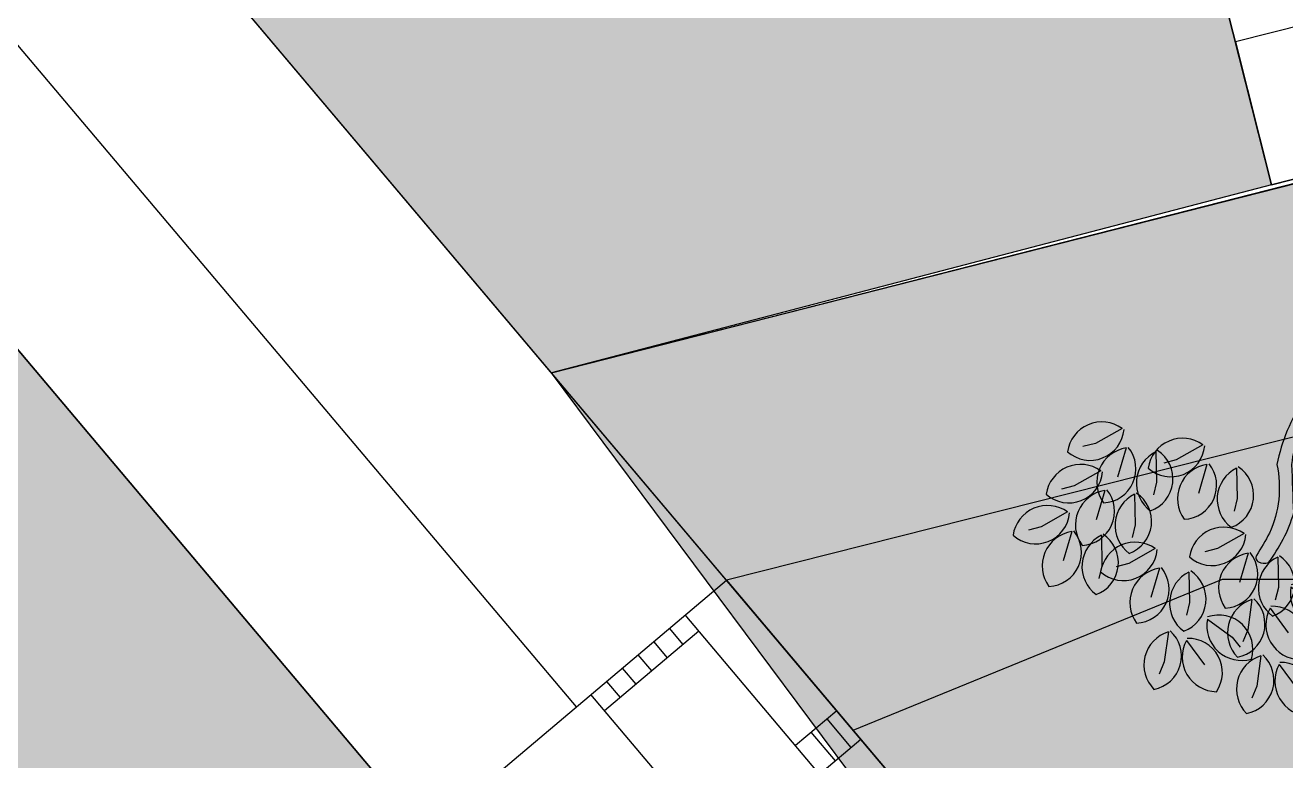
# Model space of a CAD drawing. Header units: millimetres. Extents: x 97194 to 152491, y 18573 to 58496.
# Drawn here: x 133003 to 134287, y 31581 to 32329 of the extents above; entities that cross this region are included whole.
import ezdxf

# ---------------------------------------------------------------- set-up
doc = ezdxf.new("R2010")
doc.units = ezdxf.units.MM
for name, color, linetype in [('dwgmodels.com', 7, 'Continuous'), ('floor hatch', 252, 'Continuous'), ('txt2', 7, 'Continuous'), ('wall', 5, 'Continuous')]:
    doc.layers.add(name, color=color, linetype=linetype)
doc.linetypes.add('Забор деревяный', pattern='A,2.5,[1,djekshp.shx,S=0.8,R=0,X=0,Y=0],2.5', length=5)

# ---------------------------------------------------------------- blocks, each defined once
blk = doc.blocks.new('вьющиеся')
at = {"layer": 'dwgmodels.com', "true_color": 0x885006}
h = blk.add_hatch(color=34, dxfattribs=at)
edge = h.paths.add_edge_path()
edge.add_arc((59.01893045773613, -1.393516489133617), 18.56894469290684, 353.6493655564673, 454.2706511812595)
edge.add_arc((58.5949873024656, -91.66228948679418), 108.7903849195224, 90.50499530692169, 122.5886893207461)
edge.add_arc((221.0817415534257, -32.30535772075746), 223.4295696316134, 153.7403847532178, 171.6865461801227, ccw=False)
edge.add_arc((-11.07540363713633, 71.22827548654095), 32.12847141369587, 351.6248583297019, 406.1680964990026)
edge.add_arc((-90.5142463856173, -49.65387923173694), 176.3339116694611, 54.78222821312671, 78.23651120619306)
edge.add_arc((-76.73755843726394, 234.9819257966301), 114.1789604827591, 245.37326279673448, 281.19765947896104, ccw=False)
edge.add_arc((488.4318201948772, 1185.397433394312), 1219.351066196604, 238.5914328339075, 239.8331360151765, ccw=False)
edge.add_arc((-149.3877490344021, 140.8324873657584), 4.548328918639369, 58.59143283383933, 154.0151437798957)
edge.add_arc((-140.1557034374855, 136.3327380519695), 14.8185971619865, 154.0151437799126, 193.3444888445926)
edge.add_arc((-57.5312555829878, 256.1672431538536), 156.8727435720315, 231.7853489401637, 252.7503119944708)
edge.add_arc((-926.6394989795081, 29538.00937640079), 29443.15208263465, 271.6009513975933, 271.6971287576019)
edge.add_arc((-64.96092885300459, 5.456854078674951), 102.8343846334329, 47.47827711355421, 84.24352490137949, ccw=False)
edge.add_arc((-21.46795179357287, 70.7858699082717), 28.03494742560232, -10.24267817207948, 21.911910462327512, ccw=False)
edge.add_arc((455.9028264851222, -129.346226064943), 490.2925076159547, 156.5454459024302, 160.3252847691671)
edge.add_arc((161.934117288838, -24.23652702350228), 178.0976152504457, 160.3252847692337, 170.0518323537973)
edge.add_arc((-29.50930375617463, 9.599560086167912), 16.31475369010367, 283.67085360326587, 349.1593795569934, ccw=False)
edge.add_arc((-22.69595212655258, -26.3310979188791), 20.29475453142324, 98.37928229869551, 142.3266056790057)
edge.add_arc((56.3339862578141, -68.85356140830481), 109.8161892488046, 149.9893346214399, 176.7618125076315)
edge.add_line((-53.30686360296386, -62.65037972986829), (-48.13623094506329, -62.18641306086647))
edge.add_line((-48.13623094506329, -62.18641306086647), (-44.90173068943841, -52.01349391404437))
edge.add_line((-44.90173068943841, -52.01349391404437), (-35.43831097519433, -28.92718445955325))
edge.add_arc((-19.254066791691, -35.56134553099764), 17.4911935817179, 110.63384437140971, 157.7105505029729, ccw=False)
edge.add_arc((-17.9824166525359, -38.9384575386357), 21.09979159043791, 84.4018399039104, 110.63384437143841, ccw=False)
edge.add_arc((-15.97654284060991, 39.8978830812739), 57.83720755211228, 270.0519398945743, 294.0573379785903)
edge.add_arc((102.935197613624, -185.1415493711756), 196.851376929325, 104.41019909156, 118.9663686255818, ccw=False)
edge.add_arc((56.61811786123144, -3.733959984423564), 9.628736151955932, -0.8289738519163166, 106.110013433332, ccw=False)
edge.add_arc((256.857797984645, 2.564673686763854), 190.7206418565809, 181.9344361566474, 209.158522078184)
edge.add_arc((209.4064862657979, -17.48112590836899), 139.6286391437563, 211.4628526725496, 234.8588878767945)
edge.add_arc((114.5575023935089, -117.9311187353014), 19.95406616039065, 316.5236384048595, 331.7647026022757)
edge.add_arc((116.4222928059753, -128.58881227647), 15.76208034221561, 4.430263966623673, 44.80068356554362)
edge.add_arc((226.3012011023093, -6.056356655779382), 148.850137117691, 178.9957318862348, 228.4672817552065, ccw=False)
at = {"layer": 'dwgmodels.com', "color": 0}
for p, q in [((-115.5941662728292, 363.7792360187705), (-118.822178833987, 376.6225640379234)), ((-100.6570280399028, 336.5650866861943), (-115.5941662728292, 363.7792360187705)), ((-120.6497855252092, 332.5814187822361), (-150.3389716876409, 341.6522647917263)), ((-74.14287919968774, 329.5982004671787), (-77.37089176084555, 342.4415284863317)), ((-59.20574096676137, 302.3840511346025), (-74.14287919968774, 329.5982004671787)), ((-31.11749261738441, 307.410510722646), (-34.34550517854223, 320.253838741799)), ((-155.841365587592, 302.2111723178641), (-168.6858597794053, 305.4345414650998)), ((-124.7989070442127, 302.5174239145672), (-155.841365587592, 302.2111723178641)), ((-79.19849845206772, 298.4003832306444), (-108.8876846144994, 307.4712292401346)), ((-16.18035438445804, 280.1963613911612), (-31.11749261738441, 307.410510722646)), ((-153.862274336323, 274.9535186311805), (-157.0902869018464, 287.7968466503335)), ((-36.1731118697644, 276.2126934872031), (-65.86229803219612, 285.2835394956019)), ((-138.9251361077622, 247.7393692996957), (-153.862274336323, 274.9535186311805)), ((-114.3900785144506, 268.0301367662723), (-127.2345727062639, 271.253505913508)), ((-83.34761997107125, 268.3363883629754), (-114.3900785144506, 268.0301367662723)), ((-254.3845060310996, 239.8209347645279), (-266.5649482136796, 245.0178538486471)), ((-158.917893588703, 243.7557013957376), (-188.6070797511347, 252.8265474041364)), ((-71.36469193214725, 245.8424470217396), (-84.20918612396054, 249.0658161689753)), ((-40.32223338876793, 246.1486986184427), (-71.36469193214725, 245.8424470217396)), ((-223.677787854147, 235.2574403617), (-254.3845060310996, 239.8209347645279)), ((-48.64246714864566, 225.4060087639191), (-51.87047971416905, 238.2493367819807)), ((-33.70532892008487, 198.1918594313429), (-48.64246714864566, 225.4060087639191)), ((-232.5968902689492, 216.9263309068883), (-257.7767127106636, 198.7685622033569)), ((-194.1094736510859, 213.3854549302741), (-206.9539678428991, 216.6088240775098)), ((-163.0670151120721, 213.6917065269772), (-194.1094736510859, 213.3854549302741)), ((-211.1639762792474, 195.4393768469417), (-229.6945440263225, 170.5326291369674)), ((-139.5204788103438, 184.4412369898309), (-142.7484913758672, 197.2845650078925)), ((-53.69808640102565, 194.2081915273848), (-83.38727256782295, 203.279037536875)), ((-124.5833405774174, 157.2270876572547), (-139.5204788103438, 184.4412369898309)), ((-229.6945440263225, 170.5326291369674), (-240.029906017342, 162.2530499114037)), ((-88.88966646777408, 163.8379450630127), (-101.7341606595874, 167.0613142102484)), ((-222.5177359694935, 154.4058250908238), (-234.6981781520735, 159.6027441749429)), ((-191.811017792541, 149.8423306879959), (-222.5177359694935, 154.4058250908238)), ((-144.5760980627238, 153.2434197532966), (-174.2652842251555, 162.3142657627868)), ((-57.84720792439475, 164.1441966586244), (-88.88966646777408, 163.8379450630127)), ((-279.8849180777761, 145.8605662029258), (-292.0653602603561, 151.057485287045)), ((-249.1781999008235, 141.2970718000979), (-279.8849180777761, 145.8605662029258)), ((-200.7301202073431, 131.5112212342756), (-225.9099426490575, 113.3534525296527)), ((-258.0973023156257, 122.9659623463776), (-283.2771247573401, 104.8081936417548)), ((-179.7676781251066, 122.8731732889246), (-192.6121723169199, 126.0965424361602)), ((-148.7252195817273, 123.1794248845363), (-179.7676781251066, 122.8731732889246)), ((-179.2972062176414, 110.0242671732376), (-197.8277739603509, 85.1175194632633)), ((-236.6643883302895, 101.4790082853397), (-255.194956072999, 76.57226057536536)), ((-197.8277739603509, 85.1175194632633), (-208.1631359557359, 76.83794023769951)), ((-255.194956072999, 76.57226057536536), (-265.5303180683841, 68.29268134980157)), ((-256.6573605494777, 17.51491029290992), (-269.6608640064806, 20.02091059994927)), ((-225.6796719928825, 19.54242949696709), (-256.6573605494777, 17.51491029290992)), ((-230.5242550792609, -0.2593375061151164), (-251.2990757590596, -23.32738571448499)), ((-175.2081872968556, -11.14745268450133), (-188.2116907538584, -8.641452378553367)), ((-144.2304987402604, -9.119933481535554), (-175.2081872968556, -11.14745268450133)), ((-205.0352642007492, -16.73265960006756), (-217.8849620614055, -44.99240636713876)), ((-149.0750818266388, -28.92170048461776), (-169.8499025064375, -51.98974869189624)), ((-101.8901301621081, -28.23797046029722), (-114.8936336191109, -25.73197015434926)), ((-70.91244160551287, -26.21045125733144), (-101.8901301621081, -28.23797046029722)), ((-217.8849620614055, -44.99240636713876), (-226.2376068727899, -55.26880964634256)), ((-123.5860909481271, -45.39502257857021), (-136.4357888087834, -73.65476934455)), ((-75.75702469189127, -46.01221826041365), (-96.53184537169, -69.08026646769213)), ((132.7593237364927, -59.78681374717053), (139.472051514851, -47.8472679867009)), ((-50.26803381337959, -62.48554035436609), (-63.11773167403589, -90.74528712034589)), ((124.6151603787002, -90.84605802953956), (132.7593237364927, -59.78681374717053)), ((-136.4357888087834, -73.65476934455), (-144.7884336201678, -83.9311726248452)), ((153.4852867741865, -103.1697013432604), (170.6180761422293, -76.01327336150644)), ((-224.9086554395471, -91.78400504123783), (-237.91215889655, -89.27800473528987)), ((-193.9309668829519, -89.75648583827206), (-224.9086554395471, -91.78400504123783)), ((-36.62167453444272, -77.15842064853132), (-23.88895850458357, -104.5182407723514)), ((-63.11773167403589, -90.74528712034589), (-71.47037648542027, -101.0216904006411)), ((-198.7755499693303, -109.5582528413543), (-219.550370649129, -132.6263010486327)), ((-143.3414172352495, -115.3396443877609), (-156.3449206922523, -112.833644081813)), ((-112.3637286786543, -113.3121251847951), (-143.3414172352495, -115.3396443877609)), ((-16.33634547911061, -109.5899377592032), (-27.00211358028173, -138.7441726709694)), ((25.18775221829128, -105.3682115128067), (45.84298121331085, -128.5434038006242)), ((214.1945353970659, -106.9825632805914), (243.5875890819734, -109.9803269828881)), ((243.5875890819734, -109.9803269828881), (255.3948289117689, -114.3893014427631)), ((-173.2865590908186, -126.0315749353067), (-186.1362569514749, -154.2913217012865)), ((-0.1820468358782819, -122.0245104100213), (12.5213125647424, -150.3503410643061)), ((135.1648379204125, -124.1452935434536), (155.8200669154321, -147.3204858301797)), ((152.0183818225196, -124.2039354018671), (183.2400551516475, -116.7065247284809)), ((183.2400551516475, -116.7065247284809), (196.9345035351143, -116.9813894702129)), ((-117.2083117650327, -133.1138921878774), (-137.9831324448314, -156.1819403951558)), ((-27.00211358028173, -138.7441726709694), (-34.54995814540598, -149.6254033971964)), ((45.84298121331085, -128.5434038006242), (51.86673105340742, -140.3368586629695)), ((93.64074022301065, -128.36701978985), (82.9749721262051, -157.5212547005249)), ((109.7950388706086, -140.8015924395768), (122.4983982712292, -169.127423094953)), ((187.7549530457618, -136.6289253960458), (199.0008161548321, -163.9505057900278)), ((207.0864046297647, -134.9783372540442), (234.2064616619173, -146.7018477679558)), ((-91.71932088652102, -149.5872142818298), (-104.5690187471773, -177.8469610478096)), ((155.8200669154321, -147.3204858301797), (161.8438167555287, -159.1139406925249)), ((-186.1362569514749, -154.2913217012865), (-194.4889017628593, -164.5677249815817)), ((-0.3854704526456771, -162.5105761361665), (-11.0512385538168, -191.6648110468414)), ((41.13862724475621, -158.2888498886787), (61.79385623977578, -181.4640421764962)), ((82.9749721262051, -157.5212547005249), (75.42712755671528, -168.4024854278432)), ((199.0008161548321, -163.9505057900278), (200.6938200283475, -176.4398494894449)), ((-104.5690187471773, -177.8469610478096), (-112.9216635585617, -188.1233643281048)), ((15.76882819058665, -174.9451487858933), (28.47218759120733, -203.2709794412694)), ((-164.3437400111434, -182.185995761658), (-189.5980889138154, -197.8801678024793)), ((-11.0512385538168, -191.6648110468414), (-18.59908311894105, -202.5460417730683)), ((61.79385623977578, -181.4640421764962), (67.81760607987235, -193.2574970388414)), ((114.3838737552433, -186.4223093397341), (103.7181056540721, -215.5765442504089)), ((155.9079714526451, -182.2005830933376), (176.5632004476647, -205.3757753800637)), ((-189.5980889138154, -197.8801678024793), (-201.6004116682307, -201.8798234478636)), ((-160.1600254478835, -199.6629078031146), (-168.0351476432843, -226.924927647171)), ((-131.8076971933333, -200.7364695443284), (-130.8383000171016, -228.3860674417992)), ((-80.10486559364654, -200.1022194016441), (-90.77063369045209, -229.256454312319)), ((-38.58076789624465, -195.8804931552477), (-17.92553890122508, -219.0556854419738)), ((130.5381723984756, -198.8568819894608), (143.2415317990963, -227.182712644837)), ((-63.95056694604864, -212.5367920513709), (-51.24720754542795, -240.8626227067471)), ((103.7181056540721, -215.5765442504089), (96.17026108894788, -226.4577749777272)), ((176.5632004476647, -205.3757753800637), (182.5869502877613, -217.169230242409)), ((-130.8383000171016, -228.3860674417992), (-133.5863936329115, -240.1192722662854)), ((-90.77063369045209, -229.256454312319), (-98.31847825994191, -240.1376850396373)), ((-17.92553890122508, -219.0556854419738), (-11.90178906112851, -230.849140304319))]:
    blk.add_line(p, q, dxfattribs=at)
at = {"layer": 'dwgmodels.com', "color": 36, "true_color": 0x85390a}
blk.add_lwpolyline([(77.47392851086624, -3.447477021178202), (77.47392851086624, -3.447477021178202), (77.47392851086624, -3.447477021178202), (77.47392851086624, -3.447477021178202, 0.4696121726580291), (57.63613967028505, 17.12386984497061, 0.1409132508738313), (-1.455191522836685e-11, -3.637978807091713e-12, -0.3482981340148051), (-1.455191522836685e-11, -3.637978807091713e-12, -0.0784653410446178), (20.71043752906553, 66.54864123398875, 0.2425871351411804), (11.17500724544516, 94.40494243708963, 0.1026973892221836), (-54.56465750221105, 122.9765800266723, 0.161708903649802), (-54.56465750221105, 122.9765800266723, -0.1575991004966241), (-124.3165071864933, 131.1884835527126, -0.005418005225259402), (-147.0174453940999, 144.7143627636688, 0.442219060232977), (-153.4762868380494, 142.8252629628078, 0.1733112622688968), (-154.5741977519792, 132.9125270128388, 0.09173292553561146), (-104.0497302309523, 106.3503909901447, 0.168063736147816), (-104.0497302309523, 106.3503909901447, 0.0004196529241415106), (-54.64658823076752, 107.7726643939204, -0.161809049034518), (4.541714538368979, 81.24796981495092, -0.141228743120558), (6.120214702401427, 65.80075741739347, 0.01649415389469861), (-5.766019217073335, 35.72533396992003, 0.04246556886753357), (-13.48570058378391, 6.531119221086556, -0.2937875509911392), (-25.65341143999831, -6.252988050167914, 0.1941417902769834), (-38.7594008101878, -13.92776458145454, 0.1173512580353163), (-53.30686360296386, -62.65037972986829), (-48.13623094506329, -62.18641306086647), (-44.90173068943841, -52.01349391404437), (-35.43831097519433, -28.92718445955325, -0.208349497319801), (-25.41786744176352, -19.19218506201651, -0.1149611785277163), (-15.92411213669402, -17.93930070603892, 0.1051280491035865), (7.600832848911523, -12.91546686948277, 0.0001694764037854971), (7.600832848911523, -12.91546686948277, -0.0635988120566426), (53.94631148570625, 5.516662187932525, -0.5037076861044436), (66.24584622766997, -3.873266790036723, -0.0909255998408116), (66.24584622766997, -3.873266790036723, 0.1193493709994717), (90.30622509175737, -90.35968693568793, 0.1024405614970092), (129.037336168185, -131.6606187331527, 0.3784518839008139), (129.037336168185, -131.6606187331527, 0.06659989567669543), (132.1372774659685, -127.3712598748716, 0.1779939691214753), (127.6064712571824, -117.4821778138612, -0.2192767690643543), (77.47392851086624, -3.447477021178202, 0.08994844044933756), (77.47392851086624, -3.447477021189115, -0.2735329866016913), (77.47392851086624, -3.447477021178202, 0.4696121726504104), (57.63613967028505, 17.12386984497061, 0.1409132508751857), (0, 0, 0.4691548417552131), (-1.455191522836685e-11, -3.637978807091713e-12, -10.86774287616251)], format="xyb", dxfattribs=at)
at = {"layer": 'dwgmodels.com', "color": 0}
for centre, major_axis, ratio, start_param, end_param in [((-98.24495691577613, 369.1238864365987), (24.47824740265721, 24.47824740265721), 0.9999999999998933, 1.618070594528278, 3.827189439670679), ((-129.2344822476007, 357.4399452340986), (25.02429427818936, 25.02429427818936), 0.9999999999998498, 4.866905457718992, 6.915916768668856), ((-155.6861974648637, 327.5933884478109), (-25.02429427818629, 25.02429427818629), 0.9999999999999659, 4.068407539953973, 6.117418850913959), ((-141.6409894620738, 357.5866759366436), (24.47824740265721, 24.47824740265721), 0.9999999999999432, 2.390369003558648, 4.599487848714222), ((-56.7936698426347, 334.9428508850069), (24.47824740265721, 24.47824740265721), 0.9999999999998933, 1.618070594528278, 3.827189439670679), ((-87.78319517445925, 323.2589096825068), (25.02429427818936, 25.02429427818936), 0.9999999999998498, 4.866905457718992, 6.915916768668856), ((-13.76828326033137, 312.7551611404742), (24.47824740265721, 24.47824740265721), 0.9999999999998933, 1.618070594528278, 3.827189439670679), ((-44.75780859215592, 301.0712199390655), (25.02429427818936, 25.02429427818936), 0.9999999999998498, 4.866905457718992, 6.915916768668856), ((-156.6992200940585, 287.1942181257582), (-25.02429427818666, 25.02429427818666), 0.9999999999999883, 4.374792422431264, 6.423803733387313), ((-114.2349103917222, 293.4123528962191), (-25.02429427818629, 25.02429427818629), 0.9999999999999659, 4.068407539953973, 6.117418850913959), ((-100.1897023889323, 323.4056403850518), (24.47824740265721, 24.47824740265721), 0.9999999999999432, 2.390369003558648, 4.599487848714222), ((-152.3544860800466, 320.02695253005), (24.47824740265905, 24.47824740265904), 0.999999999999657, 2.696753886040869, 4.90587273117854), ((-71.2095238094189, 271.2246631527778), (-25.02429427818629, 25.02429427818629), 0.9999999999999659, 4.068407539953973, 6.117418850913959), ((-136.5130649836356, 280.2981690490087), (24.47824740265721, 24.47824740265721), 0.9999999999998933, 1.618070594528278, 3.827189439670679), ((-167.5025903110945, 268.6142278465086), (25.02429427818936, 25.02429427818936), 0.9999999999998498, 4.866905457718992, 6.915916768668856), ((-57.16431580662902, 301.2179506416105), (24.47824740265721, 24.47824740265721), 0.9999999999999432, 2.390369003558648, 4.599487848714222), ((-115.2479330209171, 253.0131825741664), (-25.02429427818666, 25.02429427818666), 0.9999999999999883, 4.374792422431264, 6.423803733387313), ((-193.9543055283575, 238.7676710613123), (-25.02429427818629, 25.02429427818629), 0.9999999999999659, 4.068407539953973, 6.117418850913959), ((-110.9031990069052, 285.8459169784583), (24.47824740265905, 24.47824740265904), 0.999999999999657, 2.696753886040869, 4.90587273117854), ((-257.5856898227794, 225.1240898692304), (25.02429427818855, 25.02429427818855), 0.9999999999999354, 5.788187854483414, 7.837199165435041), ((-179.9090975299332, 268.7609585490536), (24.47824740265721, 24.47824740265721), 0.9999999999999432, 2.390369003558648, 4.599487848714222), ((-72.22254643861379, 230.8254928307251), (-25.02429427818666, 25.02429427818666), 0.9999999999999883, 4.374792422431264, 6.423803733387313), ((-248.1480762421124, 256.8699023800109), (-24.47824740265613, 24.47824740265613), 0.9999999999998147, 0.9685566645020742, 3.177675509648775), ((-67.87781242460187, 263.6582272339256), (24.47824740265905, 24.47824740265904), 0.999999999999657, 2.696753886040869, 4.90587273117854), ((-31.2932577959582, 230.7506591817473), (24.47824740265721, 24.47824740265721), 0.9999999999998933, 1.618070594528278, 3.827189439670679), ((-62.28278312341718, 219.0667179792472), (25.02429427818936, 25.02429427818936), 0.9999999999998498, 4.866905457718992, 6.915916768668856), ((-194.9673281575524, 198.3685007392596), (-25.02429427818666, 25.02429427818666), 0.9999999999999883, 4.374792422431264, 6.423803733387313), ((-249.8145335936424, 186.007350221651), (-25.02429427818499, 25.02429427818499), 0.9999999999999725, -1.29349537046307, 0.7555159405006644), ((-190.6225941435405, 231.2012351424601), (24.47824740265905, 24.47824740265904), 0.999999999999657, 2.696753886040869, 4.90587273117854), ((-88.73449834068015, 189.2201611929595), (-25.02429427818629, 25.02429427818629), 0.9999999999999659, 4.068407539953973, 6.117418850913959), ((-265.2059908025403, 215.3325647473212), (-24.47824740265612, 24.47824740265612), 0.9999999999999272, 1.740855073527764, 3.949973918683051), ((-122.1712694576563, 189.7858874076592), (24.47824740265721, 24.47824740265721), 0.9999999999998933, 1.618070594528278, 3.827189439670679), ((-153.1607947851153, 178.101946205159), (25.02429427818936, 25.02429427818936), 0.9999999999998498, 4.866905457718992, 6.915916768668856), ((-74.68929034225584, 219.2134486817922), (24.47824740265721, 24.47824740265721), 0.9999999999999432, 2.390369003558648, 4.599487848714222), ((-218.2542039474793, 160.7672081821038), (25.02429427818815, 25.02429427818814), 0.9999999999999108, 0.5836858388158783, 2.632697149774139), ((-241.7737745054619, 184.0844756626284), (24.47824740265448, 24.47824740265448), 0.9999999999999337, 3.618036282815516, 5.827155127957925), ((-179.6125100023783, 148.2553894188713), (-25.02429427818629, 25.02429427818629), 0.9999999999999659, 4.068407539953973, 6.117418850913959), ((-89.74752097424062, 148.8209908709068), (-25.02429427818666, 25.02429427818666), 0.9999999999999883, 4.374792422431264, 6.423803733387313), ((-283.0861018738215, 131.1637213087197), (25.02429427818855, 25.02429427818855), 0.9999999999999354, 5.788187854483414, 7.837199165435041), ((-225.7189197611733, 139.7089801966176), (25.02429427818855, 25.02429427818855), 0.9999999999999354, 5.788187854483414, 7.837199165435041), ((-165.567302003954, 178.2486769077041), (24.47824740265721, 24.47824740265721), 0.9999999999999432, 2.390369003558648, 4.599487848714222), ((-85.40278695586312, 181.6537252751987), (24.47824740265905, 24.47824740265904), 0.999999999999657, 2.696753886040869, 4.90587273117854), ((-273.6484882887889, 162.9095338184088), (-24.47824740265613, 24.47824740265613), 0.9999999999998147, 0.9685566645020742, 3.177675509648775), ((-216.2813061761408, 171.4547927063068), (-24.47824740265613, 24.47824740265613), 0.9999999999998147, 0.9685566645020742, 3.177675509648775), ((-180.6255326315732, 107.8562190968187), (-25.02429427818666, 25.02429427818666), 0.9999999999999883, 4.374792422431264, 6.423803733387313), ((-275.3149456403189, 92.04698166004891), (-25.02429427818499, 25.02429427818499), 0.9999999999999725, -1.29349537046307, 0.7555159405006644), ((-217.9477635320363, 100.5922405479469), (-25.02429427818499, 25.02429427818499), 0.9999999999999725, -1.29349537046307, 0.7555159405006644), ((-233.3392207409343, 129.917455073617), (-24.47824740265612, 24.47824740265612), 0.9999999999999272, 1.740855073527764, 3.949973918683051), ((-176.2807986175612, 140.6889535011105), (24.47824740265905, 24.47824740265904), 0.999999999999657, 2.696753886040869, 4.90587273117854), ((-290.7064028535824, 121.3721961857191), (-24.47824740265612, 24.47824740265612), 0.9999999999999272, 1.740855073527764, 3.949973918683051), ((-243.7546159941558, 66.8068396205017), (25.02429427818815, 25.02429427818814), 0.9999999999999108, 0.5836858388158783, 2.632697149774139), ((-186.3874338815076, 75.35209850839965), (25.02429427818815, 25.02429427818814), 0.9999999999999108, 0.5836858388158783, 2.632697149774139), ((-209.9070044438558, 98.66936598892426), (24.47824740265448, 24.47824740265448), 0.9999999999999337, 3.618036282815516, 5.827155127957925), ((-267.2741865521384, 90.12410710102631), (24.47824740265448, 24.47824740265448), 0.9999999999999337, 3.618036282815516, 5.827155127957925), ((-256.6809941505635, 2.473491843291413), (-25.02429427818992, 25.02429427818992), 0.9999999999996679, 4.430284902096977, 6.479296213054324), ((-254.1639829302294, 35.4966627482172), (24.47824740265757, 24.47824740265756), 0.9999999999997962, 2.752246365706637, 4.961365210853971), ((-240.8203518440569, -34.11817681980392), (25.02429427818857, 25.02429427818857), 0.9999999999999787, 0.4901943307554941, 2.539205641707769), ((-175.2318208979414, -26.18887113521123), (-25.02429427818992, 25.02429427818992), 0.9999999999996679, 4.430284902096977, 6.479296213054324), ((-262.0604167823767, -8.707061069701012), (-24.47824740265742, 24.47824740265743), 0.9999999999998989, 1.953748447954429, 4.162867293097495), ((-172.7148096776073, 6.834299769714562), (24.47824740265757, 24.47824740265756), 0.9999999999997962, 2.752246365706637, 4.961365210853971), ((-101.9137637631939, -43.27938891100712), (-25.02429427818992, 25.02429427818992), 0.9999999999996679, 4.430284902096977, 6.479296213054324), ((-204.6395784884662, -52.1201438433236), (-25.02429427818885, 25.02429427818885), 0.9999999999997492, -0.7742171135722651, 1.274794197389073), ((-232.5548416746169, -34.29871732250103), (24.47824740265753, 24.47824740265753), 0.9999999999997478, 3.830929657216676, 6.040048502374399), ((-159.3711785914347, -62.78053979721517), (25.02429427818857, 25.02429427818857), 0.9999999999999787, 0.4901943307554941, 2.539205641707769), ((-99.39675254285976, -10.25621800608133), (24.47824740265757, 24.47824740265756), 0.9999999999997962, 2.752246365706637, 4.961365210853971), ((-180.6112435297546, -37.36942404820365), (-24.47824740265742, 24.47824740265743), 0.9999999999998989, 1.953748447954429, 4.162867293097495), ((149.5877662047424, -68.11567094436396), (-25.31822542904535, 25.31822542904536), 0.9999999999999887, -0.7111446072104658, 1.497974237929608), ((118.0080840407318, -54.84318367770538), (-25.88301005852666, 25.88301005852666), 0.9999999999997689, 2.537690255971103, 4.586701566919499), ((-123.1904052358441, -80.78250682182625), (-25.02429427818885, 25.02429427818885), 0.9999999999997492, -0.7742171135722651, 1.274794197389073), ((-151.1056684219948, -62.96108029991228), (24.47824740265753, 24.47824740265753), 0.9999999999997478, 3.830929657216676, 6.040048502374399), ((-86.05312145668722, -79.87105757301106), (25.02429427818857, 25.02429427818857), 0.9999999999999787, 0.4901943307554941, 2.539205641707769), ((-107.2931863950071, -54.45994182399954), (-24.47824740265742, 24.47824740265743), 0.9999999999998989, 1.953748447954429, 4.162867293097495), ((184.1507221484353, -89.02994843910346), (-25.31822542905011, 25.31822542905011), 0.9999999999997636, -1.017529489700861, 1.191589355458272), ((-49.872348096731, -97.87302459762213), (-25.02429427818885, 25.02429427818885), 0.9999999999997492, -0.7742171135722651, 1.274794197389073), ((-77.78761128724727, -80.05159807570817), (24.47824740265753, 24.47824740265753), 0.9999999999997478, 3.830929657216676, 6.040048502374399), ((158.0448665204603, -66.85068907853929), (-25.88301005852294, 25.88301005852294), 0.9999999999999134, 2.231305373491853, 4.280316684447997), ((-224.9322890406329, -106.8254234908563), (-25.02429427818992, 25.02429427818992), 0.9999999999996679, 4.430284902096977, 6.479296213054324), ((-222.4152778202988, -73.80225258702194), (24.47824740265757, 24.47824740265756), 0.9999999999997962, 2.752246365706637, 4.961365210853971), ((-143.3650508363353, -130.3810628384708), (-25.02429427818992, 25.02429427818992), 0.9999999999996679, 4.430284902096977, 6.479296213054324), ((30.13249380451452, -137.6396084287007), (24.47824740265669, 24.47824740265669), 0.9999999999999952, 4.985652871168528, 7.194771716315912), ((183.8507877313095, -135.4733396873526), (25.31822542905015, 25.31822542905014), 0.9999999999999127, 6.064153735253893, 8.273272580390863), ((238.4029174295865, -126.4616095067067), (-23.29672234812875, 23.29672234812876), 0.9999999999996355, 4.15604754201896, 6.365166387166647), ((-209.0716467341263, -143.4170921539517), (25.02429427818857, 25.02429427818857), 0.9999999999999787, 0.4901943307554941, 2.539205641707769), ((-230.3117116724461, -118.0059764049402), (-24.47824740265742, 24.47824740265743), 0.9999999999998989, 1.953748447954429, 4.162867293097495), ((-140.8480396160012, -97.35789193354503), (24.47824740265757, 24.47824740265756), 0.9999999999997962, 2.752246365706637, 4.961365210853971), ((-13.25353397555591, -144.8451059120016), (25.02429427818823, 25.02429427818822), 0.9999999999997832, 0.8726191356683786, 2.921630446616246), ((-42.44196639196889, -129.1958063996317), (-24.47824740265855, 24.47824740265856), 0.9999999999997449, 2.336173252856323, 4.545292097998852), ((57.71601188021305, -119.3089048806469), (-25.02429427819056, 25.02429427819056), 0.9999999999997186, 0.3805061003771322, 2.429517411335622), ((245.9892745696852, -95.86781797942604), (23.81641243210365, 23.81641243210365), 0.9999999999999205, 2.69249342481993, 4.741504735775536), ((-172.8908733785356, -161.4190591785627), (-25.02429427818885, 25.02429427818885), 0.9999999999997492, -0.7742171135722651, 1.274794197389073), ((-200.8061365646863, -143.5976326566488), (24.47824740265753, 24.47824740265753), 0.9999999999997478, 3.830929657216676, 6.040048502374399), ((26.62667097752274, -145.1269617383259), (-25.02429427818835, 25.02429427818835), 0.999999999999963, 0.07412121789599713, 2.123132528860751), ((-5.201081394669018, -154.2844363290824), (-24.47824740265815, 24.47824740265816), 0.9999999999999234, 3.108471661899372, 5.317590507034623), ((67.53511931451794, -147.9728884302785), (-24.47824740265855, 24.47824740265856), 0.9999999999997449, 2.336173252856323, 4.545292097998852), ((167.6930975823343, -138.0859869102023), (-25.02429427819056, 25.02429427819056), 0.9999999999997186, 0.3805061003771322, 2.429517411335622), ((140.1095795066358, -156.4166904593476), (24.47824740265669, 24.47824740265669), 0.9999999999999952, 4.985652871168528, 7.194771716315912), ((180.6272544984968, -101.3699076424855), (-25.88301005852446, 25.88301005852446), 0.9999999999999502, 1.459006964451484, 3.508018275408572), ((224.2922561795713, -160.8518309279061), (-23.29672234812929, 23.29672234812929), 0.9999999999997692, 3.849662659541824, 6.058781504686689), ((-127.5044085298287, -166.9727315004748), (25.02429427818857, 25.02429427818857), 0.9999999999999787, 0.4901943307554941, 2.539205641707769), ((-148.7444734681485, -141.5616157514633), (-24.47824740265742, 24.47824740265743), 0.9999999999998989, 1.953748447954429, 4.162867293097495), ((96.72355172656535, -163.6221879426485), (25.02429427818823, 25.02429427818822), 0.9999999999997832, 0.8726191356683786, 2.921630446616246), ((136.6037566840096, -163.9040437689728), (-25.02429427818835, 25.02429427818835), 0.999999999999963, 0.07412121789599713, 2.123132528860751), ((104.7760043074522, -173.0615183586378), (-24.47824740265815, 24.47824740265816), 0.9999999999999234, 3.108471661899372, 5.317590507034623), ((212.5734551460046, -159.3991901233421), (23.81641243210371, 23.81641243210371), 0.9999999999998299, 1.613810133316639, 3.662821444275114), ((182.0255597281648, -167.1682943261585), (23.29672234812831, 23.29672234812831), 0.999999999999852, 4.648160577302702, 6.857279422448181), ((240.7528292721981, -133.9709375623825), (23.81641243210327, 23.81641243210327), 0.9999999999999949, 2.3861085423446, 4.435119853300063), ((-91.323635174238, -184.9746985250858), (-25.02429427818885, 25.02429427818885), 0.9999999999997492, -0.7742171135722651, 1.274794197389073), ((-119.2388983603887, -167.1532720042633), (24.47824740265753, 24.47824740265753), 0.9999999999997478, 3.830929657216676, 6.040048502374399), ((2.697341050909017, -197.7657442878735), (25.02429427818823, 25.02429427818822), 0.9999999999997832, 0.8726191356683786, 2.921630446616246), ((-26.49109136550396, -182.1164447755036), (-24.47824740265855, 24.47824740265856), 0.9999999999997449, 2.336173252856323, 4.545292097998852), ((73.66688690667797, -172.2295432565188), (-25.02429427819056, 25.02429427819056), 0.9999999999997186, 0.3805061003771322, 2.429517411335622), ((46.08336882661388, -190.5602468045727), (24.47824740265669, 24.47824740265669), 0.9999999999999952, 4.985652871168528, 7.194771716315912), ((-183.3394662201026, -209.4877415583069), (29.81806537605827, 16.14358242667399), 0.9150534905423015, 0.5032940851146304, 2.55230539607231), ((42.57754600398766, -198.0476001152892), (-25.02429427818835, 25.02429427818835), 0.999999999999963, 0.07412121789599713, 2.123132528860751), ((10.74979363179591, -207.2050747049543), (-24.47824740265815, 24.47824740265816), 0.9999999999999234, 3.108471661899372, 5.317590507034623), ((160.8527130388684, -214.4719800092316), (24.47824740265669, 24.47824740265669), 0.9999999999999952, 4.985652871168528, 7.194771716315912), ((-195.0031393062527, -182.8790103568208), (29.16741520182477, 15.7913186366399), 0.9150534905422968, 3.537644529109584, 5.746763374256787), ((-33.63602631002141, -228.1518900700503), (24.47824740265669, 24.47824740265669), 0.9999999999999952, 4.985652871168528, 7.194771716315912), ((117.466685258798, -221.6774774925325), (25.02429427818823, 25.02429427818822), 0.9999999999997832, 0.8726191356683786, 2.921630446616246), ((88.27825284238497, -206.0281779801626), (-24.47824740265855, 24.47824740265856), 0.9999999999997449, 2.336173252856323, 4.545292097998852), ((188.4362311145669, -196.1412764600864), (-25.02429427819056, 25.02429427819056), 0.9999999999997186, 0.3805061003771322, 2.429517411335622), ((-154.7019039310253, -230.4644872284298), (29.81806537609208, 16.14358242663027), 0.9150534905420156, 1.275592494149301, 3.324603805106777), ((-183.2050245008286, -220.561753899794), (29.16741520182702, 15.79131863662669), 0.9150534905424353, 4.309942938142735, 6.519061783290084), ((-116.7029887903918, -227.8393903899014), (29.81806537609718, 16.14358242660705), 0.915053490542308, 1.581977376627975, 3.630988687585621), ((-147.6623264229129, -226.8332361071698), (29.16741520180464, 15.79131863666732), 0.9150534905423432, 4.616327820619322, 6.825446665766501), ((-77.02205409009184, -235.3573875533511), (25.02429427818823, 25.02429427818822), 0.9999999999997832, 0.8726191356683786, 2.921630446616246), ((-106.2104865021392, -219.7080880420726), (-24.47824740265855, 24.47824740265856), 0.9999999999997449, 2.336173252856323, 4.545292097998852), ((-6.052508234322886, -209.8211865219964), (-25.02429427819056, 25.02429427819056), 0.9999999999997186, 0.3805061003771322, 2.429517411335622), ((157.3468902118766, -221.9593333188568), (-25.02429427818835, 25.02429427818835), 0.999999999999963, 0.07412121789599713, 2.123132528860751), ((125.5191378396848, -231.1168079085219), (-24.47824740265815, 24.47824740265816), 0.9999999999999234, 3.108471661899372, 5.317590507034623), ((-37.14184913264762, -235.6392433807669), (-25.02429427818835, 25.02429427818835), 0.999999999999963, 0.07412121789599713, 2.123132528860751), ((-68.96960150920495, -244.7967179704319), (-24.47824740265815, 24.47824740265816), 0.9999999999999234, 3.108471661899372, 5.317590507034623)]:
    blk.add_ellipse(centre, major_axis=major_axis, ratio=ratio, start_param=start_param, end_param=end_param, dxfattribs=at)

msp = doc.modelspace()

# ---------------------------------------------------------------- hatches: boundary and pattern name
at = {"layer": 'dwgmodels.com', "true_color": 0xffcdbe}
h = msp.add_hatch(dxfattribs=at)
h.set_pattern_fill('HONEY', color=254, scale=50, style=0)
h.set_pattern_definition([(0, (-895877.3617967407, -955974.33654271), (238.125, 137.4815), [158.75, -317.5]), (120, (-895877.3617967407, -955974.33654271), (-238.1249715503903, 137.4815492761695), [158.75, -317.4999999999999]), (59.99999999999999, (-895877.3617967407, -955974.33654271), (2.844960973469313e-05, 274.9630492761694), [-317.5, 158.75])])
edge = h.paths.add_edge_path()
edge.add_line((105643.7085775571, 57854.44691355614), (110359.7725582591, 57515.32246487384))
edge.add_line((110359.7725582591, 57515.32246487384), (111413.6382032592, 56313.66345728998))
edge.add_line((111413.6382032592, 56313.66345728998), (112889.6382032592, 55459.66345728998))
edge.add_line((112889.6382032592, 55459.66345728998), (118772.9929110878, 55037.89207774092))
edge.add_line((118772.9929110878, 55037.89207774092), (120982.7159031509, 56103.29655656725))
edge.add_line((120982.7159031509, 56103.29655656725), (126670.8881387498, 55713.22746886109))
edge.add_line((126670.8881387498, 55713.22746886109), (125292.2852490654, 53675.93038898188))
edge.add_line((125292.2852490654, 53675.93038898188), (126735.4874830749, 50705.68376387056))
edge.add_line((126735.4874830749, 50705.68376387056), (130029.3976329309, 50470.41024876578))
edge.add_line((130029.3976329309, 50470.41024876578), (131880.1055487773, 53205.38335877185))
edge.add_line((131880.1055487773, 53205.38335877185), (130774.9005915576, 55479.99963698949))
edge.add_arc((133336.0198217582, 64281.45496847905), 9166.512295497629, 253.7756299186634, 286.212843936544)
edge.add_line((135895.368418625, 55479.48459683923), (138757.6382032583, 55273.663457288))
edge.add_arc((124248.3471569641, 61948.35480164104), 15970.94334121983, 309.6513681988886, 335.29620917218386, ccw=False)
edge.add_arc((87809.2407945422, -11501.27476545814), 76903.02865147655, 47.22321530209581, 52.6737199777055, ccw=False)
edge.add_arc((87809.2407940378, -11501.2747660053), 76903.02865222072, 43.95532345791298, 47.22321530209672, ccw=False)
edge.add_line((143170.2886798415, 41876.90610286692), (142251.1998846426, 41644.81515153259))
edge.add_line((142251.1998846426, 41644.81515153259), (139545.7998629732, 44278.61770803219))
edge.add_line((139545.7998629732, 44278.61770803219), (138879.1230975772, 44885.89021028037))
edge.add_arc((89600.2132744966, -9236.600364813003), 73196.00357534814, 47.68191748791511, 52.70564559510593)
edge.add_arc((132959.6257297506, 46783.29003767474), 2421.892878415561, 65.85213355945959, 138.0060237256344)
edge.add_line((131159.6382032592, 48403.66345728998), (129327.6799438957, 46447.88237907126))
edge.add_arc((132852.7463358932, 43133.62693344176), 4838.427660601657, 136.7654900240553, 159.0821058527817)
edge.add_arc((133137.5981653335, 43024.75064985974), 5143.377836633967, 159.0821058527797, 179.4476986934002)
edge.add_arc((147719.4976008413, 44573.77457561123), 19781.94814645508, 184.3471129680296, 197.8045536030858)
edge.add_arc((152601.239537242, 46141.55842573781), 24909.26231025772, 197.8045536030856, 204.1295049327599)
edge.add_line((129868.4543339028, 35958.64009452896), (129898.6382032593, 35666.66345728998))
edge.add_line((129898.6382032593, 35666.66345728998), (133669.7113951909, 31200.91888789443))
edge.add_line((133669.7113951909, 31200.91888789442), (138280.2513013131, 24953.12706609553))
edge.add_line((138280.2513013131, 24953.12706609553), (140730.48977575, 19823.33402027661))
edge.add_line((140730.48977575, 19823.33402027661), (137993.3632862452, 18573.2776486724))
edge.add_line((137993.3632862452, 18573.2776486724), (136453.6382032589, 21944.66345729056))
edge.add_line((136453.6382032589, 21944.66345729056), (133415.6304122351, 26559.33069779101))
edge.add_line((133415.6304122351, 26559.33069779101), (131125.2580109523, 29521.48144375143))
edge.add_line((131125.2580109523, 29521.48144375143), (128577.3983162486, 32495.37800880015))
edge.add_line((128577.3983162486, 32495.37800880015), (125145.1197933174, 36134.94666595309))
edge.add_line((125145.1197933174, 36134.94666595309), (124963.907465136, 36337.08048702736))
edge.add_line((124963.907465136, 36337.08048702736), (119548.2833391316, 41448.49184120953))
edge.add_arc((115463.0685633577, 37120.13981344907), 5951.773772617658, 46.65528636752876, 82.22757336823311)
edge.add_line((116267.9790874556, 43017.23486852628), (116451.7772267339, 45976.29981903912))
edge.add_line((116451.7772267339, 45976.29981903912), (118658.7490450468, 45839.21688222309))
edge.add_line((118658.7490450468, 45839.21688222309), (119148.612794035, 53725.79645179532))
edge.add_line((119148.612794035, 53725.79645179532), (116188.6544301637, 53909.65008417383))
edge.add_line((116188.6544301637, 53909.65008417383), (109265.6382032592, 54339.66345728998))
edge.add_line((109265.6382032592, 54339.66345728998), (107894.265255157, 54424.84435069043))
edge.add_line((107894.265255157, 54424.84435069043), (107887.7942061346, 54320.66345728998))
edge.add_arc((107810.4592940206, 53545.2171851617), 779.2930190816005, 84.30474917640556, 229.9590935706964)
edge.add_line((107309.1133146866, 52948.60188314965), (106721.0511311664, 52985.1285349527))
edge.add_line((106721.0511311664, 52985.1285349527), (106541.6382032592, 50096.66345728998))
edge.add_line((106541.6382032592, 50096.66345728998), (107300.2066983337, 50049.54604681063))
edge.add_arc((110437.4816086345, 48049.53190473659), 3720.557811847432, 147.4824713771969, 251.3194061871365)
edge.add_line((109245.8161466955, 44524.97748493816), (109241.3853551505, 44453.64379235875))
edge.add_line((109241.3853551505, 44453.64379235875), (110303.6382032592, 44387.66345728998))
edge.add_line((110303.6382032592, 44387.66345728998), (110425.5638269417, 46350.60955143749))
edge.add_line((110425.5638269417, 46350.60955143749), (116429.2464300384, 45977.69928764779))
edge.add_line((116429.2464300384, 45977.69928764779), (116201.0440817945, 42303.74713032442))
edge.add_line((116201.0440817945, 42303.74713032442), (109723.6381789764, 42706.08204767102))
edge.add_line((109723.6381789764, 42706.08204767102), (109765.6236417242, 43382.02856017387))
edge.add_line((109765.6236417242, 43382.02856017387), (106276.6382032591, 43598.74196196924))
edge.add_arc((106541.2167966711, 45229.24468390702), 1651.82957908447, 177.7959121330194, 260.78305878953563, ccw=False)
edge.add_line((104890.609282368, 45292.77256805782), (105042.4141881516, 48173.88562150748))
edge.add_line((105042.4141881516, 48173.88562150748), (101134.1943090044, 48416.66992891399))
edge.add_line((101134.1943090044, 48416.66992891399), (101194.0375597623, 49356.30490064056))
edge.add_line((101194.0375597623, 49356.30490064056), (101368.6837243679, 49345.18207777158))
edge.add_line((101368.6837243679, 49345.18207777158), (101372.4150343621, 49403.76962635125))
edge.add_line((101372.4150343621, 49403.76962635125), (105104.6382032592, 49175.66345728998))
edge.add_line((105104.6382032592, 49175.66345728998), (105643.7085775571, 57854.44691355614))
at = {"layer": 'dwgmodels.com', "true_color": 0xfde9ba}
h = msp.add_hatch(color=254, dxfattribs=at)
edge = h.paths.add_edge_path()
edge.add_line((128629.0543324989, 39402.53659787712), (129900.9710830224, 39534.02440934505))
edge.add_arc((129993.5177947201, 38638.79532689242), 900.0000021750226, 5.898156157250185, 95.90213945302389, ccw=False)
edge.add_line((130888.7533090072, 38731.27980058474), (130932.0123253205, 38312.82377150508))
edge.add_arc((131636.3159654369, 38359.78461049283), 705.8675073125655, 183.8146630699241, 287.0502012840769)
edge.add_line((131843.2830139376, 37684.94123702419), (131896.8680570924, 37699.18717882076))
edge.add_line((131896.8680570924, 37699.18717882076), (132448.8446577958, 35496.30258758881))
edge.add_line((132448.8446577958, 35496.30258758881), (133369.7582140111, 35729.57972315737))
edge.add_line((133369.7582140111, 35729.57972315737), (133388.174829977, 35656.87602135111))
edge.add_line((133388.174829977, 35656.87602135111), (133533.5822335898, 35693.70925328298))
edge.add_line((133533.5822335898, 35693.70925328298), (133779.1371131358, 34724.32656253018))
edge.add_line((133779.1371131358, 34724.32656253017), (133633.7297095229, 34687.49333059828))
edge.add_line((133633.7297095229, 34687.49333059828), (134272.1723963425, 32167.09833464098))
edge.add_line((134272.1723963425, 32167.09833464097), (133539.1024228845, 31975.57025793496))
edge.add_line((133539.1024228845, 31975.57025793496), (130283.8336806747, 35830.49215288245))
edge.add_line((130283.8336806747, 35830.49215288245), (129993.5177966034, 38638.79532927371))
edge.add_line((129993.5177966034, 38638.79532927371), (128998.8188163998, 38535.96564964059))
edge.add_line((128998.8188163998, 38535.9656496406), (128885.0039916895, 38525.02900682919))
edge.add_line((128885.0039916895, 38525.02900682919), (128629.0543324989, 39402.53659787712))
at = {"layer": 'dwgmodels.com', "true_color": 0x98830b}
msp.add_hatch(color=44, dxfattribs=at).paths.add_polyline_path([(133539.1013000734, 31975.56997201556), (137907.5398497105, 33087.97557096653), (137961.8103812064, 32836.28053052425), (133717.2510344006, 31764.6031813648)])
at = {"layer": 'dwgmodels.com'}
h = msp.add_hatch(dxfattribs=at)
h.set_pattern_fill('BRSTONE', color=256, scale=15, angle=130.1792339927804, style=0)
h.set_pattern_definition([(130.1792339927803, (-411199.7327870379, -1308222.035740508), (-96.06148121908981, -81.11858434412208), []), (220.1792339927804, (-411420.9652897949, -1307960.049882637), (26.84546475685277, -226.6662831609248), [125.7299999999999, -125.7299999999999]), (220.1792339927804, (-411396.3839005999, -1307989.159422399), (26.84546475685277, -226.6662831609248), [125.7299999999999, -125.7299999999999]), (130.1792339927803, (-411436.9755366649, -1307973.569646694), (-218.9684271950323, 64.42911447268065), [-342.8999999999996, 38.09999999999996]), (130.1792339927803, (-411452.9857835346, -1307987.089410751), (-218.9684271950323, 64.42911447268065), [-342.8999999999996, 38.09999999999996]), (130.1792339927803, (-411468.9960304043, -1308000.609174809), (-218.9684271950323, 64.42911447268065), [-342.8999999999996, 38.09999999999996]), (130.1792339927803, (-411485.0062772743, -1308014.128938866), (-218.9684271950323, 64.42911447268065), [-342.8999999999996, 38.09999999999996]), (130.1792339927803, (-411501.0165241443, -1308027.648702923), (-218.9684271950323, 64.42911447268065), [-342.8999999999996, 38.09999999999996])])
h.paths.add_polyline_path([(133411.6390680614, 31506.53085423441), (133717.2510344001, 31764.60318136488), (133975.3233615307, 31458.99121502641), (133669.7113951923, 31200.91888789512)])
at = {"layer": 'floor hatch', "true_color": 0xcef77e}
h = msp.add_hatch(color=71, dxfattribs=at)
edge = h.paths.add_edge_path()
edge.add_line((133539.1013003087, 31975.56997173681), (138590.624021454, 33266.11468442995))
edge.add_arc((138807.6261205575, 32547.20032842362), 750.951238288695, 12.853056855698185, 106.7962791422546, ccw=False)
edge.add_line((139539.7613583593, 32714.2504881251), (140891.7586582889, 26776.22019135132))
edge.add_arc((143612.1908505774, 27395.30437219881), 2789.985042220731, 192.8203693576126, 372.8039120326283)
edge.add_line((146332.8007529802, 28013.60712551899), (149831.7473535094, 28809.76021173779))
edge.add_line((149831.7473535094, 28809.76021173779), (149010.064119084, 32419.06717045727))
edge.add_line((149010.064119084, 32419.06717045727), (149384.2912255092, 33291.00060894858))
edge.add_line((149384.2912255092, 33291.00060894858), (151987.1410237939, 24003.06946855778))
edge.add_line((151987.1410237939, 24003.06946855777), (140919.4975769377, 20356.93469296122))
edge.add_line((140919.4975769377, 20356.93469296122), (138641.1734743225, 25125.5659974027))
edge.add_line((138641.1734743225, 25125.5659974027), (138624.7724410151, 25159.89407248381))
edge.add_line((138624.7724410151, 25159.89407248381), (133539.1013002857, 31975.56997173099))

# ---------------------------------------------------------------- linework, layer by layer
at = {"layer": 'dwgmodels.com', "color": 1}
msp.add_lwpolyline([(129327.6799438957, 46447.88237907126, 0.09768354041571967), (128333.2048531843, 44861.08952723321, 0.08909629903504036), (127994.4592869044, 43074.32935061579, 0.05878674191499932), (128885.0039916895, 38525.02900682919, 0.02760481508919728), (129868.4543339028, 35958.64009452896), (129898.6382032593, 35666.66345728998), (133669.7113951909, 31200.91888789442), (138280.2513013131, 24953.12706609553), (140730.48977575, 19823.33402027661), (137993.3632862452, 18573.2776486724), (136453.6382032589, 21944.66345729056), (133415.6304122351, 26559.33069779101), (131125.2580109523, 29521.48144375143), (128577.3983162486, 32495.37800880015), (125145.1197933174, 36134.94666595309)], format="xyb", dxfattribs=at)
at = {"layer": 'dwgmodels.com', "color": 254, "true_color": 0xffcdbe, "elevation": 99781}
msp.add_lwpolyline([(128629.0543324989, 39402.53659787712), (129900.9710830224, 39534.02440934505, -0.4142339249326047), (130888.7533090072, 38731.27980058474), (130932.0123253205, 38312.82377150508, 0.4836102047814365), (131843.2830139376, 37684.94123702419), (131896.8680570924, 37699.18717882076), (132448.8446577958, 35496.30258758881), (133369.7582140111, 35729.57972315737), (133388.174829977, 35656.87602135111), (133533.5822335898, 35693.70925328298), (133779.1371131358, 34724.32656253017), (133633.7297095229, 34687.49333059828), (134272.1723963425, 32167.09833464097), (133539.1024228845, 31975.57025793496), (130283.8336806747, 35830.49215288245), (129993.5177966034, 38638.79532927371), (128998.8188163998, 38535.9656496406), (128885.0039916895, 38525.02900682919), (128629.0543324989, 39402.53659787712)], format="xyb", dxfattribs=at)
at = {"layer": 'dwgmodels.com'}
for points in [[(141077.5603762685, 20026.10238859703), (138624.7724410151, 25159.89407248381), (134012.7564247549, 31414.66258752421), (130283.8336806744, 35830.49215288268), (129993.5177944988, 38638.79532905581)], [(140558.5754039283, 20184.49576165405), (138280.2513013131, 24953.12706609553), (133698.6382032592, 31166.66345728997), (133698.6382032592, 31166.66345728997), (129898.6382032593, 35666.66345728998), (129595.6382032592, 38597.66345728998)]]:
    msp.add_lwpolyline(points, dxfattribs=at)
at = {"layer": 'dwgmodels.com', "linetype": 'Забор деревяный', "ltscale": 0.8}
msp.add_lwpolyline([(133564.445051231, 31635.56701779941), (132080.5291702305, 33392.83582424716)], dxfattribs=at)
at = {"layer": 'dwgmodels.com', "color": 3, "elevation": 99781}
msp.add_lwpolyline([(133539.1013003087, 31975.56997173681), (138590.624021454, 33266.11468442995), (138590.624021454, 33266.11468442995, -0.4345178290950052), (139539.7613583593, 32714.2504881251), (140891.7586582889, 26776.22019135132, 0.9998563930584474), (146332.8007529802, 28013.60712551899), (149831.7473535094, 28809.76021173779), (149010.064119084, 32419.06717045727), (149384.2912255092, 33291.00060894858), (151987.1410237939, 24003.06946855777), (140919.4975769377, 20356.93469296122), (138641.1734743225, 25125.5659974027), (138624.7724410151, 25159.89407248381), (133539.1013002857, 31975.56997173099)], format="xyb", dxfattribs=at)
at = {"layer": 'dwgmodels.com', "color": 1, "elevation": 99781}
msp.add_lwpolyline([(133539.1013000734, 31975.56997201556), (137907.5398497105, 33087.97557096653), (137961.8103812064, 32836.28053052425), (133717.2510344006, 31764.6031813648), (133539.1013000734, 31975.56997201556)], dxfattribs=at)
at = {"layer": 'dwgmodels.com'}
msp.add_lwpolyline([(133411.6390680619, 31506.53085423429), (133717.2510344006, 31764.60318136477), (133975.3233615312, 31458.99121502606), (133669.7113951919, 31200.91888789524)], close=True, dxfattribs=at)
at = {"layer": 'txt2'}
msp.add_lwpolyline([(133846.287197966, 31611.79719819541), (134222.4052742867, 31765.51356698078), (135425.072783485, 31765.51356698078)], dxfattribs=at)
at = {"layer": 'wall'}
for points in [[(134417.5797999554, 32203.93156657287), (134272.1723963425, 32167.09833464097), (133633.7297095229, 34687.49333059827)], [(134417.5797999554, 32203.93156657287), (134380.7465680235, 32349.33897018579), (134235.3391644106, 32312.50573825389), (134272.1723963425, 32167.09833464097), (134417.5797999554, 32203.93156657287)]]:
    msp.add_lwpolyline(points, dxfattribs=at)

# ---------------------------------------------------------------- block references
at = {"layer": 'dwgmodels.com', "color": 0, "rotation": 90.59265950614386}
msp.add_blockref('вьющиеся', (134400.1164308081, 31938.16818129668, -99643), dxfattribs=at)

doc.saveas('drawing.dxf')
